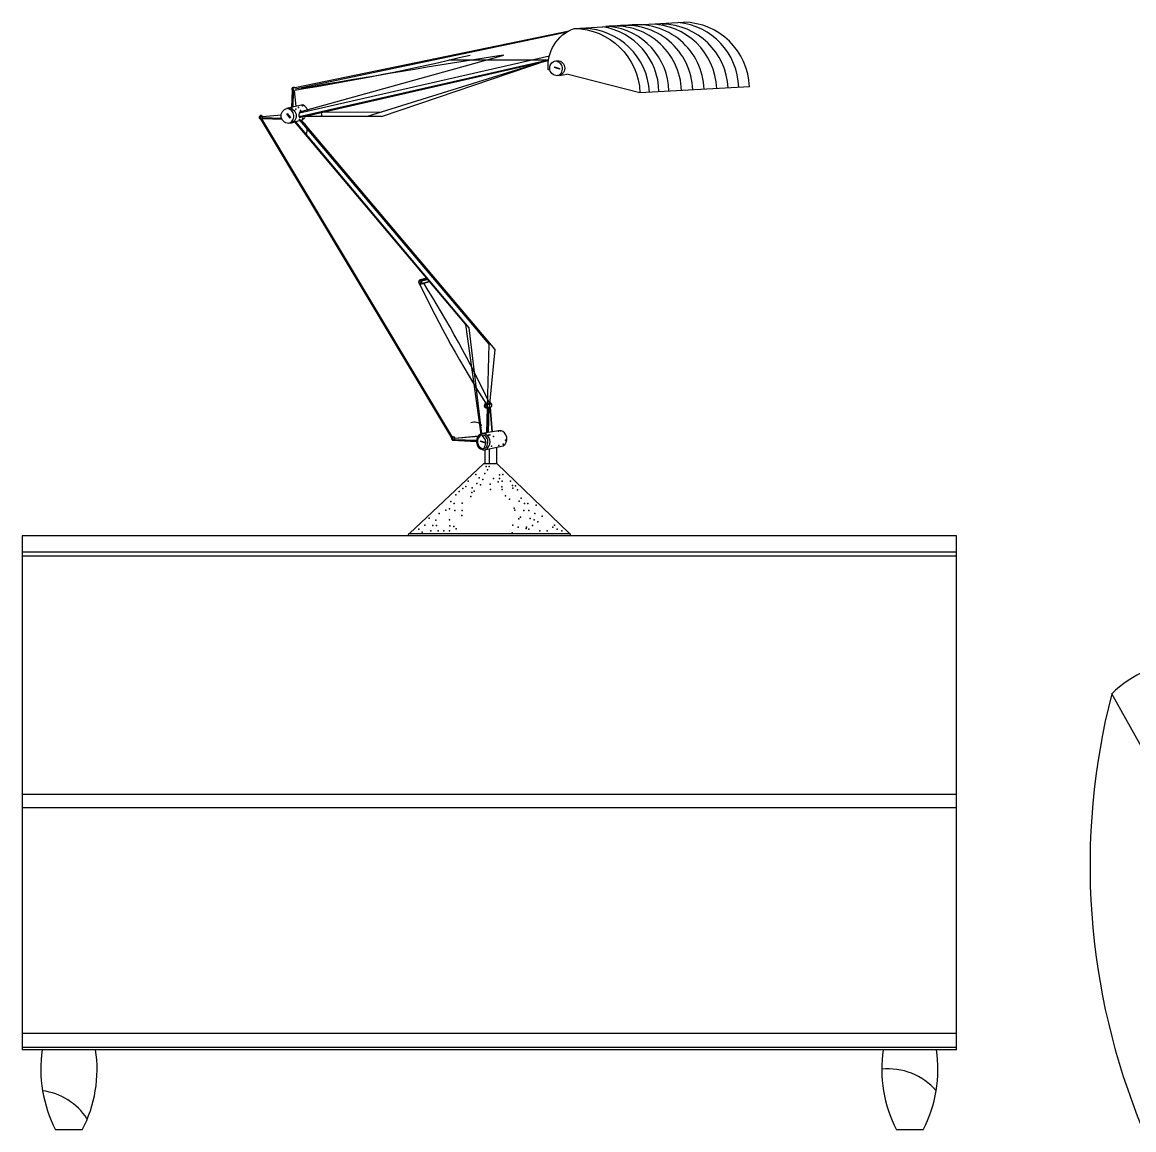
# Model space of a CAD drawing. Header units: inches. Extents: x 4.1 to 46.6, y 13.1 to 37.9.
# Drawn here: x 20.907 to 21.74, y 22.703 to 23.532 of the extents above; entities that cross this region are included whole.
import ezdxf

# ---------------------------------------------------------------- set-up
doc = ezdxf.new("R2010")
doc.units = ezdxf.units.IN
doc.header["$MEASUREMENT"] = 0
doc.layers.add('02', color=2, linetype='Continuous')
doc.layers.add('4', color=4, linetype='Continuous')

msp = doc.modelspace()

# ---------------------------------------------------------------- linework, layer by layer
at = {"layer": '02'}
for p, q in [((21.32095, 23.52772), (21.40296, 23.53232)), ((21.1116, 23.48336), (21.31717, 23.526)), ((21.11193, 23.48254), (21.31575, 23.52518)), ((21.11488, 23.46162), (21.3018, 23.50426)), ((21.11509, 23.46094), (21.3017, 23.50358)), ((21.11519, 23.4645), (21.3024, 23.50715)), ((21.11553, 23.46511), (21.26818, 23.50775)), ((21.16553, 23.46162), (21.3018, 23.50426)), ((21.17656, 23.46162), (21.3018, 23.50426)), ((21.22721, 23.50426), (21.3018, 23.50426)), ((21.10981, 23.48131), (21.10913, 23.46843)), ((21.1101, 23.48127), (21.10944, 23.4685)), ((21.11044, 23.48123), (21.11012, 23.46865)), ((21.1111, 23.48117), (21.11236, 23.46916)), ((21.11129, 23.48119), (21.11255, 23.4692)), ((21.45228, 23.48404), (21.37027, 23.47944)), ((21.08562, 23.46013), (21.22906, 23.22098)), ((21.08675, 23.46002), (21.22962, 23.22154)), ((21.08712, 23.46029), (21.10245, 23.45961)), ((21.08728, 23.46052), (21.10229, 23.45987)), ((21.08734, 23.46177), (21.10179, 23.46306)), ((21.0874, 23.46162), (21.10175, 23.4629)), ((21.08742, 23.46085), (21.10196, 23.46054)), ((21.17656, 23.46162), (21.11488, 23.46162)), ((21.1333, 23.4651), (21.17652, 23.46506)), ((21.11155, 23.45759), (21.23947, 23.30579)), ((21.11209, 23.45775), (21.24217, 23.30346)), ((21.11557, 23.45878), (21.25706, 23.29101)), ((21.11645, 23.45907), (21.26151, 23.28711)), ((21.20574, 23.33929), (21.20573, 23.33925)), ((21.20606, 23.33916), (21.21036, 23.34033)), ((21.20636, 23.33896), (21.21056, 23.3401)), ((21.20645, 23.33648), (21.21214, 23.33812)), ((21.20674, 23.33852), (21.21095, 23.33963)), ((21.20725, 23.33951), (21.20725, 23.33951)), ((21.23947, 23.30579), (21.25101, 23.22379)), ((21.24217, 23.30346), (21.25159, 23.22403)), ((21.25706, 23.29101), (21.25529, 23.22468)), ((21.26151, 23.28711), (21.25562, 23.22587)), ((21.25525, 23.24644), (21.25854, 23.24694)), ((21.25555, 23.24624), (21.25884, 23.24674)), ((21.25633, 23.24367), (21.25561, 23.22474)), ((21.25564, 23.24377), (21.25898, 23.24437)), ((21.25666, 23.24373), (21.25588, 23.22478)), ((21.25593, 23.2458), (21.25921, 23.2463)), ((21.25704, 23.2438), (21.25666, 23.22491)), ((21.25776, 23.24393), (21.25935, 23.22537)), ((21.25797, 23.24397), (21.25949, 23.22539)), ((21.22984, 23.21915), (21.24769, 23.21829)), ((21.23039, 23.22063), (21.23041, 23.2206)), ((21.23053, 23.21935), (21.2477, 23.21856)), ((21.23135, 23.21969), (21.24779, 23.21931)), ((21.23154, 23.22077), (21.24937, 23.22251)), ((21.23156, 23.2206), (21.2492, 23.22231)), ((21.25423, 23.20183), (21.25423, 23.21208)), ((21.25747, 23.20183), (21.25747, 23.21273)), ((21.26315, 23.20183), (21.26315, 23.2139)), ((21.25342, 23.20183), (21.26315, 23.20183)), ((21.19752, 23.14917), (21.31743, 23.14917)), ((20.90747, 23.13555), (21.60747, 23.13555)), ((20.90747, 23.13255), (21.60747, 23.13255)), ((20.90747, 22.95405), (21.60747, 22.95405)), ((20.90747, 22.94405), (21.60747, 22.94405)), ((20.90747, 22.76454), (21.60747, 22.76454))]:
    msp.add_line(p, q, dxfattribs=at)
for points in [[(21.30289, 23.49639), (21.30156, 23.49672, -0.338972), (21.32095, 23.52772, -0.399625), (21.37027, 23.47944), (21.31551, 23.49329)], [(21.12167, 23.46511, 0.283898), (21.11773, 23.47036), (21.10542, 23.46759)], [(21.10848, 23.45668), (21.11591, 23.45888, 0.10362), (21.11951, 23.46094)], [(21.2057, 23.33895, 0.083661), (21.20542, 23.33893, 0.685038), (21.20551, 23.33637)], [(21.20581, 23.33615), (21.2118, 23.33784, 0.077868), (21.21219, 23.33816)], [(21.2549, 23.24623, 0.083661), (21.25461, 23.24621, 0.685038), (21.2547, 23.24366)], [(21.255, 23.24343), (21.25864, 23.24409, 0.641064), (21.2583, 23.24704), (21.25479, 23.24653)], [(21.25377, 23.21197), (21.26783, 23.21486, 0.641064), (21.26572, 23.22644), (21.25213, 23.22415)], [(21.25261, 23.22301, 0.083661), (21.25149, 23.22285, 0.685038), (21.25252, 23.21278, 0.685038)], [(21.25342, 23.20183), (21.19752, 23.14917, 0.414214), (21.19671, 23.14836), (21.19671, 23.14755)], [(21.31824, 23.14755), (21.31824, 23.14836, 0.414214), (21.31743, 23.14917), (21.26315, 23.20183)]]:
    msp.add_lwpolyline(points, format="xyb", dxfattribs=at)
for points in [[(21.30638, 23.4989), (21.31013, 23.49769), (21.31002, 23.49724), (21.30627, 23.49845), (21.30641, 23.49889)], [(21.31003, 23.49244), (21.31551, 23.49329)], [(21.10989, 23.48129), (21.11124, 23.48115)], [(21.11157, 23.48339), (21.11044, 23.48352)], [(21.08553, 23.46014), (21.0868, 23.46001)], [(21.08712, 23.46213), (21.08605, 23.46226)], [(21.10607, 23.46391), (21.10855, 23.46085), (21.1082, 23.46053), (21.10573, 23.4636), (21.10609, 23.46389)], [(21.21024, 23.34047), (21.2056, 23.33925)], [(21.23082, 23.22173), (21.22954, 23.22152)], [(21.25092, 23.21878), (21.2547, 23.21745), (21.25457, 23.217), (21.25079, 23.21832), (21.25095, 23.21877)], [(21.60747, 22.77455), (20.90747, 22.77455)], [(21.60747, 22.76255), (20.90747, 22.76255)]]:
    msp.add_lwpolyline(points, dxfattribs=at)
for points in [[(21.10972, 23.48135, 0.130303), (21.11007, 23.48128, 0.331854), (21.1108, 23.48323, 0.328319), (21.11026, 23.48354, 0.500332)], [(21.08536, 23.4602, 0.130303), (21.0857, 23.46013, 0.331854), (21.08639, 23.46198, 0.328319), (21.08587, 23.46227, 0.500332)], [(21.20556, 23.33616, 0.130303), (21.20605, 23.3362, 0.576801), (21.20625, 23.33904, 0.264517), (21.20536, 23.33919, 0.710752)], [(21.25476, 23.24344, 0.130303), (21.25524, 23.24349, 0.576801), (21.25544, 23.24632, 0.264517), (21.25455, 23.24648, 0.710752)], [(21.22978, 23.21915, 0.130303), (21.23014, 23.21923, 0.331854), (21.23, 23.2214, 0.328319), (21.22936, 23.22146, 0.500332)], [(21.2528, 23.21194, 0.130303), (21.2547, 23.21225, 0.576801), (21.25474, 23.22351, 0.264517), (21.25118, 23.22388, 0.710752)]]:
    msp.add_lwpolyline(points, format="xyb", close=True, dxfattribs=at)
for centre in [(21.30834, 23.49787), (21.1071, 23.4622)]:
    msp.add_circle(centre, 0.00565, dxfattribs=at)
for centre, radius, start, end in [((21.32738, 23.47755), 0.05008, 2.61998, 89.17619), ((21.33444, 23.47943), 0.05008, 0.92277, 81.15703), ((21.35139, 23.47943), 0.05008, 2.00957, 97.71604), ((21.34197, 23.47943), 0.05008, 1.40587, 83.74301), ((21.35986, 23.4799), 0.05008, 2.01541, 97.64108), ((21.36834, 23.48037), 0.05008, 2.02125, 97.56492), ((21.37775, 23.48084), 0.05008, 2.04459, 89.83959), ((21.38623, 23.48084), 0.05008, 2.63065, 89.17619), ((21.39423, 23.48225), 0.05008, 1.53146, 84.53932), ((21.40224, 23.48225), 0.05008, 2.04459, 89.17619), ((20.84897, 25.13706), 1.67629, 279.01358, 283.59694), ((22.91475, 13.14125), 10.49651, 99.02708, 99.865635), ((21.10936, 23.48256), 0.00105, 300.75338, 40.78398), ((21.08503, 23.46134), 0.000993, 300.75338, 34.99604), ((21.08605, 23.46121), 0.00141, 300.64126, 96.64736), ((21.11931, 23.4626), 0.00454, 146.49198, 201.52664), ((21.12924, 23.46321), 0.00275, 324.87159, 43.84055), ((21.11151, 23.45102), 0.00941, 337.07506, 32.76257), ((21.9473, 23.68909), 0.8217, 205.42475, 212.58828), ((21.20499, 23.33758), 0.0011, 315.80306, 60.47312), ((20.4625, 22.86888), 0.88041, 25.43054, 32.10833), ((21.25418, 23.24486), 0.0011, 315.80306, 109.82539), ((21.24606, 23.22439), 0.00822, 45.62143, 108.00254), ((21.23012, 23.22046), 0.00146, 324.57098, 61.09276), ((21.24951, 23.21736), 0.00538, 317.08546, 61.43665), ((21.55628, 22.70068), 0.04752, 40.84305, 95.90885), ((20.91685, 22.68549), 0.04664, 32.95664, 82.76144)]:
    msp.add_arc(centre, radius, start, end, dxfattribs=at)
for points in [[(21.30869, 23.49261), (21.30908, 23.49269), (21.30948, 23.49285), (21.31034, 23.49319), (21.31091, 23.49367), (21.31156, 23.4948), (21.31183, 23.4954), (21.31222, 23.49676), (21.31234, 23.49751), (21.31212, 23.49906), (21.31179, 23.49982), (21.31127, 23.5008), (21.31076, 23.50133), (21.30998, 23.50211), (21.30955, 23.50238), (21.30883, 23.50263), (21.30855, 23.50267), (21.30826, 23.50268), (21.30825, 23.50268), (21.30823, 23.50268), (21.30822, 23.50268)], [(21.10716, 23.45693), (21.10755, 23.45698), (21.10795, 23.45713), (21.10884, 23.45742), (21.10943, 23.45787), (21.11014, 23.45896), (21.11045, 23.45954), (21.11091, 23.46088), (21.11107, 23.46162), (21.11094, 23.46318), (21.11065, 23.46395), (21.11019, 23.46497), (21.10971, 23.46552), (21.10898, 23.46634), (21.10856, 23.46663), (21.10786, 23.46692), (21.10758, 23.46699), (21.10729, 23.46701), (21.10728, 23.46701), (21.10726, 23.46701), (21.10725, 23.46701)], [(21.20551, 23.33637), (21.20561, 23.33638), (21.20571, 23.33641), (21.20594, 23.33647), (21.2061, 23.33657), (21.2063, 23.33684), (21.20639, 23.33698), (21.20653, 23.33732), (21.20659, 23.3375), (21.20658, 23.33791), (21.20652, 23.33811), (21.20642, 23.33838), (21.20631, 23.33852), (21.20613, 23.33875), (21.20603, 23.33883), (21.20586, 23.33892), (21.20579, 23.33894), (21.20571, 23.33895), (21.20571, 23.33895), (21.20571, 23.33895), (21.2057, 23.33895)], [(21.2547, 23.24366), (21.2548, 23.24366), (21.25491, 23.24369), (21.25514, 23.24375), (21.2553, 23.24386), (21.2555, 23.24412), (21.25559, 23.24427), (21.25573, 23.2446), (21.25578, 23.24479), (21.25578, 23.24519), (21.25571, 23.24539), (21.25561, 23.24566), (21.2555, 23.24581), (21.25533, 23.24603), (21.25523, 23.24611), (21.25505, 23.2462), (21.25498, 23.24622), (21.25491, 23.24623), (21.2549, 23.24623), (21.2549, 23.24623), (21.2549, 23.24623)], [(21.25252, 23.21278), (21.25292, 23.21283), (21.25332, 23.21297), (21.25422, 23.21327), (21.25483, 23.21373), (21.25555, 23.21483), (21.25586, 23.21543), (21.25633, 23.21678), (21.25649, 23.21754), (21.25636, 23.21912), (21.25606, 23.2199), (21.25559, 23.22093), (21.25511, 23.22149), (21.25437, 23.22233), (21.25394, 23.22263), (21.25323, 23.22292), (21.25294, 23.22299), (21.25265, 23.223), (21.25264, 23.22301), (21.25262, 23.22301), (21.25261, 23.22301)]]:
    msp.add_open_spline(points, degree=3, knots=[3.294068, 3.294068, 3.294068, 3.294068, 3.647859, 3.647859, 4.043866, 4.043866, 4.439873, 4.439873, 4.83588, 4.83588, 5.231886, 5.231886, 5.627893, 5.627893, 6.0239, 6.0239, 6.283185, 6.283185, 6.283185, 6.295262, 6.295262, 6.295262, 6.295262], dxfattribs=at)
for p in [(21.10948, 23.46849), (21.10948, 23.468), (21.11457, 23.46837), (21.11751, 23.46965), (21.11253, 23.46729), (21.11607, 23.46622), (21.11783, 23.46009), (21.11211, 23.45768), (21.1153, 23.45936), (21.25482, 23.22417), (21.25676, 23.22296), (21.25773, 23.2232), (21.2606, 23.22196), (21.2644, 23.22591), (21.26571, 23.2263), (21.2696, 23.2191), (21.25894, 23.21462), (21.26451, 23.21527), (21.2679, 23.21632), (21.24735, 23.19344), (21.25401, 23.1942), (21.25516, 23.19955), (21.25618, 23.19696), (21.25743, 23.19947), (21.26505, 23.1932), (21.2676, 23.19344), (21.24164, 23.1885), (21.24804, 23.18664), (21.24976, 23.19094), (21.25091, 23.18578), (21.25263, 23.1898), (21.258, 23.18622), (21.26047, 23.19059), (21.26411, 23.18808), (21.26497, 23.19037), (21.26698, 23.18836), (21.2733, 23.1885), (21.27483, 23.18527), (21.27711, 23.18489), (21.23232, 23.17815), (21.23483, 23.18065), (21.23746, 23.18299), (21.23985, 23.18442), (21.24362, 23.17689), (21.24431, 23.18005), (21.24459, 23.18349), (21.24603, 23.18091), (21.25838, 23.18223), (21.26669, 23.18435), (21.26698, 23.18234), (21.26956, 23.17747), (21.27509, 23.18316), (21.27844, 23.18204), (21.22855, 23.17313), (21.23107, 23.17187), (21.23719, 23.17193), (21.27243, 23.17489), (21.27616, 23.1683), (21.27989, 23.17346), (21.28137, 23.17564), (21.28388, 23.17187), (21.28639, 23.17187), (21.29249, 23.17055), (21.21231, 23.16088), (21.21977, 23.16435), (21.22479, 23.16686), (21.22751, 23.16779), (21.23166, 23.16641), (21.23685, 23.16285), (21.23719, 23.16641), (21.27644, 23.16686), (21.2796, 23.16027), (21.28088, 23.16157), (21.28329, 23.16641), (21.28696, 23.16641), (21.28792, 23.16056), (21.29141, 23.16435), (21.29711, 23.16226), (21.20455, 23.15259), (21.20911, 23.15563), (21.21507, 23.15536), (21.21726, 23.15933), (21.21784, 23.15536), (21.22751, 23.1595), (21.22795, 23.15511), (21.23082, 23.15454), (21.23254, 23.15282), (21.27501, 23.15557), (21.27903, 23.15396), (21.28505, 23.15306), (21.28539, 23.15392), (21.28696, 23.1526), (21.28973, 23.15536), (21.29111, 23.1595), (21.29388, 23.15812), (21.30494, 23.15398), (21.30632, 23.15544), (21.30822, 23.15263), (21.20702, 23.15031), (21.21369, 23.15121), (21.21922, 23.15121), (21.22337, 23.15121), (21.22751, 23.15121), (21.27452, 23.14983), (21.29526, 23.15121), (21.30079, 23.15121), (21.31165, 23.15126)]:
    msp.add_point(p, dxfattribs=at)
at = {"layer": '4'}
for p, q in [((21.60747, 23.14755), (20.90747, 23.14755)), ((20.90747, 23.14755), (20.90747, 22.76255)), ((21.60747, 22.76255), (21.60747, 23.14755)), ((20.95247, 22.70255), (20.93247, 22.70255)), ((21.58247, 22.70255), (21.56247, 22.70255))]:
    msp.add_line(p, q, dxfattribs=at)
msp.add_lwpolyline([(23.36119, 23.02912), (23.26211, 22.85255, -0.173046), (23.30811, 22.70336), (23.33811, 22.70336, 0.162926), (23.36119, 23.02912, 0.198912), (23.30462, 23.05255), (21.78033, 23.05255, 0.198912), (21.72376, 23.02912, 0.162926), (21.74684, 22.70336), (21.77684, 22.70336, -0.173046), (21.82284, 22.85255), (21.72376, 23.02912)], format="xyb", dxfattribs=at)
for centre, start, end in [((21.01986, 22.74794), 171.47187, 207.45277), ((20.86509, 22.74794), 332.54723, 8.52813), ((21.64986, 22.74794), 171.47187, 207.45277), ((21.49509, 22.74794), 332.54723, 8.52813)]:
    msp.add_arc(centre, 0.09847, start, end, dxfattribs=at)

doc.saveas('drawing.dxf')
